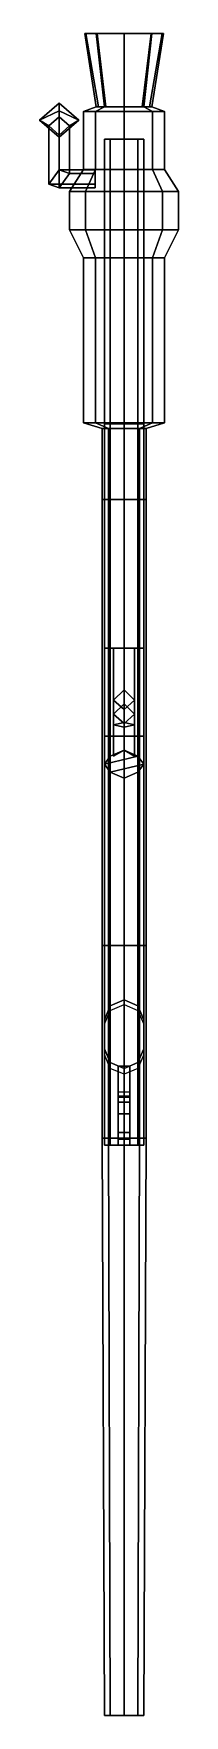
# Model space of a CAD drawing. Extents: x -0.7 to 0.5, y -15 to -0.5.
import ezdxf

# ---------------------------------------------------------------- set-up
doc = ezdxf.new("R2010")
doc.units = 0
doc.layers.add('PVG_M42', color=7, linetype='CONTINUOUS')

msp = doc.modelspace()

# ---------------------------------------------------------------- linework, layer by layer
at = {"layer": 'PVG_M42'}
for points in [[(-0.24, -0.52, 2.44), (-0.34, -0.52, 2.2), (-0.24, -1.15, 2.2), (-0.17, -1.15, 2.37)], [(-0.34, -0.52, 2.2), (-0.24, -0.52, 1.96), (-0.17, -1.15, 2.03), (-0.24, -1.15, 2.2)], [(-0.233, -0.52, 2.433), (-0.33, -0.52, 2.2), (-0.34, -0.52, 2.2), (-0.24, -0.52, 2.44)], [(-0.33, -0.52, 2.2), (-0.233, -0.52, 1.967), (-0.24, -0.52, 1.96), (-0.34, -0.52, 2.2)], [(-0.33, -0.52, 2.2), (-0.233, -0.52, 2.433), (-0.156, -1.15, 2.356), (-0.22, -1.15, 2.2)], [(-0.233, -0.52, 1.967), (-0.33, -0.52, 2.2), (-0.22, -1.15, 2.2), (-0.156, -1.15, 2.044)], [(0, -0.52, 2.54), (-0.24, -0.52, 2.44), (-0.17, -1.15, 2.37), (0, -1.15, 2.44)], [(-0.24, -0.52, 1.96), (0, -0.52, 1.86), (0, -1.15, 1.96), (-0.17, -1.15, 2.03)], [(0, -0.52, 2.53), (-0.233, -0.52, 2.433), (-0.24, -0.52, 2.44), (0, -0.52, 2.54)], [(-0.233, -0.52, 1.967), (0, -0.52, 1.87), (0, -0.52, 1.86), (-0.24, -0.52, 1.96)], [(-0.233, -0.52, 2.433), (0, -0.52, 2.53), (0, -1.15, 2.42), (-0.156, -1.15, 2.356)], [(0, -0.52, 1.87), (-0.233, -0.52, 1.967), (-0.156, -1.15, 2.044), (0, -1.15, 1.98)], [(0, -0.52, 2.53), (0.233, -0.52, 2.433), (0.156, -1.15, 2.356), (0, -1.15, 2.42)], [(0.233, -0.52, 1.967), (0, -0.52, 1.87), (0, -1.15, 1.98), (0.156, -1.15, 2.044)], [(0.24, -0.52, 2.44), (0, -0.52, 2.54), (0, -1.15, 2.44), (0.17, -1.15, 2.37)], [(0, -0.52, 1.86), (0.24, -0.52, 1.96), (0.17, -1.15, 2.03), (0, -1.15, 1.96)], [(0, -0.52, 1.87), (0.233, -0.52, 1.967), (0.24, -0.52, 1.96), (0, -0.52, 1.86)], [(0.233, -0.52, 2.433), (0, -0.52, 2.53), (0, -0.52, 2.54), (0.24, -0.52, 2.44)], [(0.233, -0.52, 2.433), (0.33, -0.52, 2.2), (0.22, -1.15, 2.2), (0.156, -1.15, 2.356)], [(0.33, -0.52, 2.2), (0.233, -0.52, 1.967), (0.156, -1.15, 2.044), (0.22, -1.15, 2.2)], [(0.34, -0.52, 2.2), (0.24, -0.52, 2.44), (0.17, -1.15, 2.37), (0.24, -1.15, 2.2)], [(0.24, -0.52, 1.96), (0.34, -0.52, 2.2), (0.24, -1.15, 2.2), (0.17, -1.15, 2.03)], [(0.233, -0.52, 1.967), (0.33, -0.52, 2.2), (0.34, -0.52, 2.2), (0.24, -0.52, 1.96)], [(0.33, -0.52, 2.2), (0.233, -0.52, 2.433), (0.24, -0.52, 2.44), (0.34, -0.52, 2.2)], [(-0.56, -1.118, 3.08), (-0.73, -1.265, 3.165), (-0.56, -1.185, 3.303)], [(-0.56, -1.237, 3.033), (-0.65, -1.315, 3.078), (-0.73, -1.265, 3.165), (-0.56, -1.118, 3.08)], [(-0.39, -1.265, 3.165), (-0.56, -1.118, 3.08), (-0.56, -1.185, 3.303)], [(-0.47, -1.315, 3.078), (-0.56, -1.237, 3.033), (-0.56, -1.118, 3.08), (-0.39, -1.265, 3.165)], [(-0.17, -1.15, 2.37), (-0.24, -1.15, 2.2), (-0.35, -1.19, 2.2), (-0.247, -1.19, 2.447)], [(-0.24, -1.15, 2.2), (-0.17, -1.15, 2.03), (-0.247, -1.19, 1.953), (-0.35, -1.19, 2.2)], [(0, -1.15, 2.44), (-0.17, -1.15, 2.37), (-0.247, -1.19, 2.447), (0, -1.19, 2.55)], [(-0.17, -1.15, 2.03), (0, -1.15, 1.96), (0, -1.19, 1.85), (-0.247, -1.19, 1.953)], [(0.17, -1.15, 2.37), (0, -1.15, 2.44), (0, -1.19, 2.55), (0.247, -1.19, 2.447)], [(0, -1.15, 1.96), (0.17, -1.15, 2.03), (0.247, -1.19, 1.953), (0, -1.19, 1.85)], [(0.24, -1.15, 2.2), (0.17, -1.15, 2.37), (0.247, -1.19, 2.447), (0.35, -1.19, 2.2)], [(0.17, -1.15, 2.03), (0.24, -1.15, 2.2), (0.35, -1.19, 2.2), (0.247, -1.19, 1.953)], [(-0.73, -1.265, 3.165), (-0.56, -1.412, 3.25), (-0.56, -1.185, 3.303)], [(-0.65, -1.315, 3.078), (-0.56, -1.393, 3.123), (-0.56, -1.412, 3.25), (-0.73, -1.265, 3.165)], [(-0.56, -1.692, 2.245), (-0.65, -1.815, 2.212), (-0.65, -1.315, 3.078), (-0.56, -1.237, 3.033)], [(-0.56, -1.412, 3.25), (-0.39, -1.265, 3.165), (-0.56, -1.185, 3.303)], [(-0.47, -1.725, 2.368), (-0.56, -1.692, 2.245), (-0.56, -1.237, 3.033), (-0.47, -1.315, 3.078)], [(-0.56, -1.393, 3.123), (-0.47, -1.315, 3.078), (-0.39, -1.265, 3.165), (-0.56, -1.412, 3.25)], [(-0.247, -1.19, 2.447), (-0.35, -1.19, 2.2), (-0.35, -1.69, 2.2), (-0.247, -1.69, 2.447)], [(-0.35, -1.19, 2.2), (-0.247, -1.19, 1.953), (-0.247, -1.69, 1.953), (-0.35, -1.69, 2.2)], [(0, -1.19, 2.55), (-0.247, -1.19, 2.447), (-0.247, -1.69, 2.447), (0, -1.69, 2.55)], [(-0.247, -1.19, 1.953), (0, -1.19, 1.85), (0, -1.69, 1.85), (-0.247, -1.69, 1.953)], [(0.247, -1.19, 2.447), (0, -1.19, 2.55), (0, -1.69, 2.55), (0.247, -1.69, 2.447)], [(0, -1.19, 1.85), (0.247, -1.19, 1.953), (0.247, -1.69, 1.953), (0, -1.69, 1.85)], [(0.35, -1.19, 2.2), (0.247, -1.19, 2.447), (0.247, -1.69, 2.447), (0.35, -1.69, 2.2)], [(0.247, -1.19, 1.953), (0.35, -1.19, 2.2), (0.35, -1.69, 2.2), (0.247, -1.69, 1.953)], [(-0.65, -1.815, 2.212), (-0.56, -1.848, 2.335), (-0.56, -1.393, 3.123), (-0.65, -1.315, 3.078)], [(-0.56, -1.848, 2.335), (-0.47, -1.725, 2.368), (-0.47, -1.315, 3.078), (-0.56, -1.393, 3.123)], [(-0.17, -3.88, 1.78), (-0.12, -3.88, 1.82), (-0.12, -1.43, 1.82), (-0.17, -1.43, 1.78)], [(-0.12, -3.88, 1.74), (-0.17, -3.88, 1.78), (-0.17, -1.43, 1.78), (-0.12, -1.43, 1.74)], [(0.17, -1.43, 1.78), (-0.12, -1.43, 1.74), (-0.17, -1.43, 1.78), (0.12, -1.43, 1.82)], [(0.12, -1.43, 1.82), (-0.17, -1.43, 1.78), (-0.12, -1.43, 1.82), (0, -1.43, 1.85)], [(-0.12, -3.88, 1.82), (0, -3.88, 1.85), (0, -1.43, 1.85), (-0.12, -1.43, 1.82)], [(0, -3.88, 1.7), (-0.12, -3.88, 1.74), (-0.12, -1.43, 1.74), (0, -1.43, 1.7)], [(0.12, -1.43, 1.74), (0, -1.43, 1.7), (-0.12, -1.43, 1.74), (0.17, -1.43, 1.78)], [(0, -3.88, 1.85), (0.12, -3.88, 1.82), (0.12, -1.43, 1.82), (0, -1.43, 1.85)], [(0.12, -3.88, 1.74), (0, -3.88, 1.7), (0, -1.43, 1.7), (0.12, -1.43, 1.74)], [(0.12, -3.88, 1.82), (0.17, -3.88, 1.78), (0.17, -1.43, 1.78), (0.12, -1.43, 1.82)], [(0.17, -3.88, 1.78), (0.12, -3.88, 1.74), (0.12, -1.43, 1.74), (0.17, -1.43, 1.78)], [(-0.25, -1.692, 2.245), (-0.25, -1.815, 2.212), (-0.65, -1.815, 2.212), (-0.56, -1.692, 2.245)], [(-0.25, -1.725, 2.368), (-0.25, -1.692, 2.245), (-0.56, -1.692, 2.245), (-0.47, -1.725, 2.368)], [(-0.25, -1.848, 2.335), (-0.25, -1.725, 2.368), (-0.47, -1.725, 2.368), (-0.56, -1.848, 2.335)], [(-0.332, -1.88, 1.868), (-0.47, -1.88, 2.2), (-0.35, -1.69, 2.2), (-0.247, -1.69, 1.953)], [(-0.47, -1.88, 2.2), (-0.332, -1.88, 2.532), (-0.247, -1.69, 2.447), (-0.35, -1.69, 2.2)], [(0, -1.88, 1.73), (-0.332, -1.88, 1.868), (-0.247, -1.69, 1.953), (0, -1.69, 1.85)], [(-0.332, -1.88, 2.532), (0, -1.88, 2.67), (0, -1.69, 2.55), (-0.247, -1.69, 2.447)], [(0.332, -1.88, 1.868), (0, -1.88, 1.73), (0, -1.69, 1.85), (0.247, -1.69, 1.953)], [(0, -1.88, 2.67), (0.332, -1.88, 2.532), (0.247, -1.69, 2.447), (0, -1.69, 2.55)], [(0.47, -1.88, 2.2), (0.332, -1.88, 1.868), (0.247, -1.69, 1.953), (0.35, -1.69, 2.2)], [(0.332, -1.88, 2.532), (0.47, -1.88, 2.2), (0.35, -1.69, 2.2), (0.247, -1.69, 2.447)], [(-0.25, -1.815, 2.212), (-0.25, -1.848, 2.335), (-0.56, -1.848, 2.335), (-0.65, -1.815, 2.212)], [(-0.332, -1.88, 2.532), (-0.47, -1.88, 2.2), (-0.47, -2.21, 2.2), (-0.332, -2.21, 2.532)], [(-0.47, -1.88, 2.2), (-0.332, -1.88, 1.868), (-0.332, -2.21, 1.868), (-0.47, -2.21, 2.2)], [(0, -1.88, 2.67), (-0.332, -1.88, 2.532), (-0.332, -2.21, 2.532), (0, -2.21, 2.67)], [(-0.332, -1.88, 1.868), (0, -1.88, 1.73), (0, -2.21, 1.73), (-0.332, -2.21, 1.868)], [(0.332, -1.88, 2.532), (0, -1.88, 2.67), (0, -2.21, 2.67), (0.332, -2.21, 2.532)], [(0, -1.88, 1.73), (0.332, -1.88, 1.868), (0.332, -2.21, 1.868), (0, -2.21, 1.73)], [(0.47, -1.88, 2.2), (0.332, -1.88, 2.532), (0.332, -2.21, 2.532), (0.47, -2.21, 2.2)], [(0.332, -1.88, 1.868), (0.47, -1.88, 2.2), (0.47, -2.21, 2.2), (0.332, -2.21, 1.868)], [(-0.332, -2.21, 2.532), (-0.47, -2.21, 2.2), (-0.35, -2.45, 2.2), (-0.247, -2.45, 2.447)], [(-0.47, -2.21, 2.2), (-0.332, -2.21, 1.868), (-0.247, -2.45, 1.953), (-0.35, -2.45, 2.2)], [(0, -2.21, 2.67), (-0.332, -2.21, 2.532), (-0.247, -2.45, 2.447), (0, -2.45, 2.55)], [(-0.332, -2.21, 1.868), (0, -2.21, 1.73), (0, -2.45, 1.85), (-0.247, -2.45, 1.953)], [(0.332, -2.21, 2.532), (0, -2.21, 2.67), (0, -2.45, 2.55), (0.247, -2.45, 2.447)], [(0, -2.21, 1.73), (0.332, -2.21, 1.868), (0.247, -2.45, 1.953), (0, -2.45, 1.85)], [(0.47, -2.21, 2.2), (0.332, -2.21, 2.532), (0.247, -2.45, 2.447), (0.35, -2.45, 2.2)], [(0.332, -2.21, 1.868), (0.47, -2.21, 2.2), (0.35, -2.45, 2.2), (0.247, -2.45, 1.953)], [(-0.247, -2.45, 2.447), (-0.35, -2.45, 2.2), (-0.35, -3.87, 2.2), (-0.247, -3.87, 2.447)], [(-0.35, -2.45, 2.2), (-0.247, -2.45, 1.953), (-0.247, -3.87, 1.953), (-0.35, -3.87, 2.2)], [(0, -2.45, 2.55), (-0.247, -2.45, 2.447), (-0.247, -3.87, 2.447), (0, -3.87, 2.55)], [(-0.247, -2.45, 1.953), (0, -2.45, 1.85), (0, -3.87, 1.85), (-0.247, -3.87, 1.953)], [(0.247, -2.45, 2.447), (0, -2.45, 2.55), (0, -3.87, 2.55), (0.247, -3.87, 2.447)], [(0, -2.45, 1.85), (0.247, -2.45, 1.953), (0.247, -3.87, 1.953), (0, -3.87, 1.85)], [(0.35, -2.45, 2.2), (0.247, -2.45, 2.447), (0.247, -3.87, 2.447), (0.35, -3.87, 2.2)], [(0.247, -2.45, 1.953), (0.35, -2.45, 2.2), (0.35, -3.87, 2.2), (0.247, -3.87, 1.953)], [(-0.134, -3.92, 2.066), (-0.19, -3.92, 2.2), (-0.35, -3.87, 2.2), (-0.247, -3.87, 1.953)], [(-0.19, -3.92, 2.2), (-0.134, -3.92, 2.334), (-0.247, -3.87, 2.447), (-0.35, -3.87, 2.2)], [(0, -3.92, 2.01), (-0.134, -3.92, 2.066), (-0.247, -3.87, 1.953), (0, -3.87, 1.85)], [(-0.134, -3.92, 2.334), (0, -3.92, 2.39), (0, -3.87, 2.55), (-0.247, -3.87, 2.447)], [(-0.12, -5.81, 1.74), (-0.17, -5.81, 1.78), (-0.17, -3.88, 1.78), (-0.12, -3.88, 1.74)], [(-0.17, -5.81, 1.78), (-0.12, -5.81, 1.82), (-0.12, -3.88, 1.82), (-0.17, -3.88, 1.78)], [(0, -5.81, 1.7), (-0.12, -5.81, 1.74), (-0.12, -3.88, 1.74), (0, -3.88, 1.7)], [(-0.12, -5.81, 1.82), (0, -5.81, 1.85), (0, -3.88, 1.85), (-0.12, -3.88, 1.82)], [(0.134, -3.92, 2.066), (0, -3.92, 2.01), (0, -3.87, 1.85), (0.247, -3.87, 1.953)], [(0, -3.92, 2.39), (0.134, -3.92, 2.334), (0.247, -3.87, 2.447), (0, -3.87, 2.55)], [(0.12, -5.81, 1.74), (0, -5.81, 1.7), (0, -3.88, 1.7), (0.12, -3.88, 1.74)], [(0, -5.81, 1.85), (0.12, -5.81, 1.82), (0.12, -3.88, 1.82), (0, -3.88, 1.85)], [(0.17, -5.81, 1.78), (0.12, -5.81, 1.74), (0.12, -3.88, 1.74), (0.17, -3.88, 1.78)], [(0.12, -5.81, 1.82), (0.17, -5.81, 1.78), (0.17, -3.88, 1.78), (0.12, -3.88, 1.82)], [(0.19, -3.92, 2.2), (0.134, -3.92, 2.066), (0.247, -3.87, 1.953), (0.35, -3.87, 2.2)], [(0.134, -3.92, 2.334), (0.19, -3.92, 2.2), (0.35, -3.87, 2.2), (0.247, -3.87, 2.447)], [(-0.134, -3.92, 2.334), (-0.19, -3.92, 2.2), (-0.19, -4.53, 2.2), (-0.134, -4.53, 2.334)], [(-0.19, -3.92, 2.2), (-0.134, -3.92, 2.066), (-0.134, -4.53, 2.066), (-0.19, -4.53, 2.2)], [(0, -3.92, 2.39), (-0.134, -3.92, 2.334), (-0.134, -4.53, 2.334), (0, -4.53, 2.39)], [(-0.134, -3.92, 2.066), (0, -3.92, 2.01), (0, -4.53, 2.01), (-0.134, -4.53, 2.066)], [(0.134, -3.92, 2.334), (0, -3.92, 2.39), (0, -4.53, 2.39), (0.134, -4.53, 2.334)], [(0, -3.92, 2.01), (0.134, -3.92, 2.066), (0.134, -4.53, 2.066), (0, -4.53, 2.01)], [(0.19, -3.92, 2.2), (0.134, -3.92, 2.334), (0.134, -4.53, 2.334), (0.19, -4.53, 2.2)], [(0.134, -3.92, 2.066), (0.19, -3.92, 2.2), (0.19, -4.53, 2.2), (0.134, -4.53, 2.066)], [(-0.19, -4.53, 2.2), (-0.134, -4.53, 2.066), (-0.134, -8.37, 2.066), (-0.19, -8.37, 2.2)], [(-0.134, -4.53, 2.334), (-0.19, -4.53, 2.2), (-0.19, -8.37, 2.2), (-0.134, -8.37, 2.334)], [(0, -4.53, 2.39), (-0.134, -4.53, 2.334), (-0.134, -8.37, 2.334), (0, -8.37, 2.39)], [(-0.134, -4.53, 2.066), (0, -4.53, 2.01), (0, -8.37, 2.01), (-0.134, -8.37, 2.066)], [(0.134, -4.53, 2.334), (0, -4.53, 2.39), (0, -8.37, 2.39), (0.134, -8.37, 2.334)], [(0, -4.53, 2.01), (0.134, -4.53, 2.066), (0.134, -8.37, 2.066), (0, -8.37, 2.01)], [(0.134, -4.53, 2.066), (0.19, -4.53, 2.2), (0.19, -8.37, 2.2), (0.134, -8.37, 2.066)], [(0.19, -4.53, 2.2), (0.134, -4.53, 2.334), (0.134, -8.37, 2.334), (0.19, -8.37, 2.2)], [(-0.12, -5.81, 1.82), (-0.17, -5.81, 1.78), (-0.17, -6.57, 1.84), (-0.12, -6.57, 1.96)], [(-0.17, -5.81, 1.78), (-0.12, -5.81, 1.74), (-0.12, -6.57, 1.72), (-0.17, -6.57, 1.84)], [(0, -5.81, 1.85), (-0.12, -5.81, 1.82), (-0.12, -6.57, 1.96), (0, -6.57, 2.01)], [(-0.12, -5.81, 1.74), (0, -5.81, 1.7), (0, -6.57, 1.67), (-0.12, -6.57, 1.72)], [(0, -6.17, 1.37), (-0.09, -6.26, 1.42), (-0.09, -5.81, 1.78), (0, -5.81, 1.7)], [(-0.09, -6.26, 1.42), (0, -6.34, 1.46), (0, -5.81, 1.85), (-0.09, -5.81, 1.78)], [(0.12, -5.81, 1.82), (0, -5.81, 1.85), (0, -6.57, 2.01), (0.12, -6.57, 1.96)], [(0, -5.81, 1.7), (0.12, -5.81, 1.74), (0.12, -6.57, 1.72), (0, -6.57, 1.67)], [(0.09, -6.26, 1.42), (0, -6.17, 1.37), (0, -5.81, 1.7), (0.09, -5.81, 1.78)], [(0, -6.34, 1.46), (0.09, -6.26, 1.42), (0.09, -5.81, 1.78), (0, -5.81, 1.85)], [(0.17, -5.81, 1.78), (0.12, -5.81, 1.82), (0.12, -6.57, 1.96), (0.17, -6.57, 1.84)], [(0.12, -5.81, 1.74), (0.17, -5.81, 1.78), (0.17, -6.57, 1.84), (0.12, -6.57, 1.72)], [(0, -6.29, 0.77), (-0.09, -6.38, 0.77), (-0.09, -6.26, 1.42), (0, -6.17, 1.37)], [(0.09, -6.38, 0.77), (0, -6.29, 0.77), (0, -6.17, 1.37), (0.09, -6.26, 1.42)], [(-0.09, -6.38, 0.77), (0, -6.46, 0.78), (0, -6.34, 1.46), (-0.09, -6.26, 1.42)], [(0, -6.45, 0.59), (-0.09, -6.47, 0.68), (-0.09, -6.38, 0.77), (0, -6.29, 0.77)], [(0, -6.46, 0.78), (0.09, -6.38, 0.77), (0.09, -6.26, 1.42), (0, -6.34, 1.46)], [(0.09, -6.47, 0.68), (0, -6.45, 0.59), (0, -6.29, 0.77), (0.09, -6.38, 0.77)], [(-0.09, -6.47, 0.68), (0, -6.49, 0.77), (0, -6.46, 0.78), (-0.09, -6.38, 0.77)], [(-0.09, -6.47, 0.68), (0, -6.45, 0.59), (0, -6.69, 0.59), (-0.09, -6.74, 0.68)], [(0, -6.49, 0.77), (-0.09, -6.47, 0.68), (-0.09, -6.74, 0.68), (0, -6.69, 0.77)], [(0, -6.49, 0.77), (0.09, -6.47, 0.68), (0.09, -6.38, 0.77), (0, -6.46, 0.78)], [(0, -6.45, 0.59), (0.09, -6.47, 0.68), (0.09, -6.74, 0.68), (0, -6.69, 0.59)], [(0.09, -6.47, 0.68), (0, -6.49, 0.77), (0, -6.69, 0.77), (0.09, -6.74, 0.68)], [(-0.12, -6.57, 1.96), (-0.17, -6.57, 1.84), (-0.17, -10.09, 1.84), (-0.12, -10.09, 1.96)], [(-0.17, -6.57, 1.84), (-0.12, -6.57, 1.72), (-0.12, -10.09, 1.72), (-0.17, -10.09, 1.84)], [(0, -6.57, 2.01), (-0.12, -6.57, 1.96), (-0.12, -10.09, 1.96), (0, -10.09, 2.01)], [(-0.12, -6.57, 1.72), (0, -6.57, 1.67), (0, -10.09, 1.67), (-0.12, -10.09, 1.72)], [(0.12, -6.57, 1.96), (0, -6.57, 2.01), (0, -10.09, 2.01), (0.12, -10.09, 1.96)], [(0, -6.57, 1.67), (0.12, -6.57, 1.72), (0.12, -10.09, 1.72), (0, -10.09, 1.67)], [(0.17, -6.57, 1.84), (0.12, -6.57, 1.96), (0.12, -10.09, 1.96), (0.17, -10.09, 1.84)], [(0.12, -6.57, 1.72), (0.17, -6.57, 1.84), (0.17, -10.09, 1.84), (0.12, -10.09, 1.72)], [(0.12, -6.74, 0.59), (-0.17, -6.81, 0.59), (-0.12, -6.74, 0.59), (0, -6.69, 0.59)], [(-0.12, -6.74, 0.59), (-0.17, -6.81, 0.59), (-0.17, -6.81, 1.84), (-0.12, -6.74, 1.72)], [(0.17, -6.81, 0.59), (-0.12, -6.88, 0.59), (-0.17, -6.81, 0.59), (0.12, -6.74, 0.59)], [(0, -6.69, 0.59), (-0.12, -6.74, 0.59), (-0.12, -6.74, 1.72), (0, -6.69, 1.67)], [(0.12, -6.74, 0.59), (0, -6.69, 0.59), (0, -6.69, 1.67), (0.12, -6.74, 1.72)], [(0.17, -6.81, 0.59), (0.12, -6.74, 0.59), (0.12, -6.74, 1.72), (0.17, -6.81, 1.84)], [(-0.17, -6.81, 0.59), (-0.12, -6.88, 0.59), (-0.12, -6.88, 1.72), (-0.17, -6.81, 1.84)], [(0.12, -6.88, 0.59), (0, -6.93, 0.59), (-0.12, -6.88, 0.59), (0.17, -6.81, 0.59)], [(-0.12, -6.88, 0.59), (0, -6.93, 0.59), (0, -6.93, 1.67), (-0.12, -6.88, 1.72)], [(0, -6.93, 0.59), (0.12, -6.88, 0.59), (0.12, -6.88, 1.72), (0, -6.93, 1.67)], [(0.12, -6.88, 0.59), (0.17, -6.81, 0.59), (0.17, -6.81, 1.84), (0.12, -6.88, 1.72)], [(-0.134, -8.37, 2.334), (-0.19, -8.37, 2.2), (-0.19, -10.03, 2.2), (-0.134, -10.03, 2.334)], [(-0.19, -8.37, 2.2), (-0.134, -8.37, 2.066), (-0.134, -10.03, 2.066), (-0.19, -10.03, 2.2)], [(0, -8.37, 2.39), (-0.134, -8.37, 2.334), (-0.134, -10.03, 2.334), (0, -10.03, 2.39)], [(-0.134, -8.37, 2.066), (0, -8.37, 2.01), (0, -10.03, 2.01), (-0.134, -10.03, 2.066)], [(0.134, -8.37, 2.334), (0, -8.37, 2.39), (0, -10.03, 2.39), (0.134, -10.03, 2.334)], [(0, -8.37, 2.01), (0.134, -8.37, 2.066), (0.134, -10.03, 2.066), (0, -10.03, 2.01)], [(0.19, -8.37, 2.2), (0.134, -8.37, 2.334), (0.134, -10.03, 2.334), (0.19, -10.03, 2.2)], [(0.134, -8.37, 2.066), (0.19, -8.37, 2.2), (0.19, -10.03, 2.2), (0.134, -10.03, 2.066)], [(-0.12, -8.89, 0.61), (-0.17, -9.01, 0.61), (-0.17, -9.05, 1.84), (-0.12, -8.93, 1.72)], [(-0.12, -8.89, 0.61), (-0.12, -9.38, 0.61), (-0.17, -9.26, 0.61), (-0.17, -9.01, 0.61)], [(0, -8.84, 0.61), (-0.12, -8.89, 0.61), (-0.12, -8.93, 1.72), (0, -8.88, 1.67)], [(0, -8.84, 0.61), (0, -9.43, 0.61), (-0.12, -9.38, 0.61), (-0.12, -8.89, 0.61)], [(0.12, -8.89, 0.61), (0, -8.84, 0.61), (0, -8.88, 1.67), (0.12, -8.93, 1.72)], [(0.12, -8.89, 0.61), (0.12, -9.38, 0.61), (0, -9.43, 0.61), (0, -8.84, 0.61)], [(0.17, -9.01, 0.61), (0.12, -8.89, 0.61), (0.12, -8.93, 1.72), (0.17, -9.05, 1.84)], [(0.17, -9.01, 0.61), (0.17, -9.26, 0.61), (0.12, -9.38, 0.61), (0.12, -8.89, 0.61)], [(-0.17, -9.01, 0.61), (-0.17, -9.26, 0.61), (-0.17, -9.31, 1.84), (-0.17, -9.05, 1.84)], [(0.17, -9.26, 0.61), (0.17, -9.01, 0.61), (0.17, -9.05, 1.84), (0.17, -9.31, 1.84)], [(-0.17, -9.26, 0.61), (-0.12, -9.38, 0.61), (-0.12, -9.43, 1.72), (-0.17, -9.31, 1.84)], [(0.12, -9.38, 0.61), (0.17, -9.26, 0.61), (0.17, -9.31, 1.84), (0.12, -9.43, 1.72)], [(-0.12, -9.38, 0.61), (0, -9.43, 0.61), (0, -9.48, 1.67), (-0.12, -9.43, 1.72)], [(-0.05, -9.41, 1.37), (-0.05, -9.41, 1.32), (-0.05, -9.82, 1.32), (-0.05, -9.82, 1.37)], [(0.05, -9.82, 1.37), (0.05, -9.41, 1.37), (-0.05, -9.41, 1.37), (-0.05, -9.82, 1.37)], [(-0.05, -9.82, 1.32), (-0.05, -9.41, 1.32), (0.05, -9.41, 1.32), (0.05, -9.82, 1.32)], [(0, -9.43, 0.61), (0.12, -9.38, 0.61), (0.12, -9.43, 1.72), (0, -9.48, 1.67)], [(0.05, -9.82, 1.32), (0.05, -9.41, 1.32), (0.05, -9.41, 1.37), (0.05, -9.82, 1.37)], [(0.05, -9.63, 1.72), (0.05, -9.67, 1.5), (-0.05, -9.67, 1.5), (-0.05, -9.63, 1.72)], [(-0.05, -9.67, 1.5), (-0.05, -9.72, 1.5), (-0.05, -9.68, 1.72), (-0.05, -9.63, 1.72)], [(0.05, -9.67, 1.5), (0.05, -9.72, 1.5), (-0.05, -9.72, 1.5), (-0.05, -9.67, 1.5)], [(-0.05, -9.68, 1.72), (-0.05, -9.72, 1.5), (0.05, -9.72, 1.5), (0.05, -9.68, 1.72)], [(0.05, -9.68, 1.72), (0.05, -9.72, 1.5), (0.05, -9.67, 1.5), (0.05, -9.63, 1.72)], [(-0.05, -10.03, 1.4), (-0.05, -9.82, 1.32), (0.05, -9.82, 1.32), (0.05, -10.03, 1.4)], [(-0.05, -9.82, 1.37), (-0.05, -9.82, 1.32), (-0.05, -10.03, 1.4), (-0.05, -9.98, 1.41)], [(0.05, -9.98, 1.41), (0.05, -9.82, 1.37), (-0.05, -9.82, 1.37), (-0.05, -9.98, 1.41)], [(0.05, -10.03, 1.4), (0.05, -9.82, 1.32), (0.05, -9.82, 1.37), (0.05, -9.98, 1.41)], [(-0.05, -9.98, 1.41), (-0.05, -10.03, 1.4), (-0.05, -10.09, 1.72), (-0.05, -10.04, 1.72)], [(0.05, -10.04, 1.72), (0.05, -9.98, 1.41), (-0.05, -9.98, 1.41), (-0.05, -10.04, 1.72)], [(0.05, -10.09, 1.72), (0.05, -10.03, 1.4), (0.05, -9.98, 1.41), (0.05, -10.04, 1.72)], [(-0.12, -15, 2.08), (-0.17, -15, 2.2), (-0.19, -10.03, 2.2), (-0.134, -10.03, 2.066)], [(-0.17, -15, 2.2), (-0.12, -15, 2.32), (-0.134, -10.03, 2.334), (-0.19, -10.03, 2.2)], [(-0.12, -10.09, 1.72), (0.17, -10.09, 1.84), (0.12, -10.09, 1.96), (-0.17, -10.09, 1.84)], [(-0.17, -10.09, 1.84), (0.12, -10.09, 1.96), (0, -10.09, 2.01), (-0.12, -10.09, 1.96)], [(0, -15, 2.03), (-0.12, -15, 2.08), (-0.134, -10.03, 2.066), (0, -10.03, 2.01)], [(-0.12, -15, 2.32), (0, -15, 2.37), (0, -10.03, 2.39), (-0.134, -10.03, 2.334)], [(0, -10.09, 1.67), (0.12, -10.09, 1.72), (0.17, -10.09, 1.84), (-0.12, -10.09, 1.72)], [(-0.05, -10.09, 1.72), (-0.05, -10.03, 1.4), (0.05, -10.03, 1.4), (0.05, -10.09, 1.72)], [(0.12, -15, 2.08), (0, -15, 2.03), (0, -10.03, 2.01), (0.134, -10.03, 2.066)], [(0, -15, 2.37), (0.12, -15, 2.32), (0.134, -10.03, 2.334), (0, -10.03, 2.39)], [(0.17, -15, 2.2), (0.12, -15, 2.08), (0.134, -10.03, 2.066), (0.19, -10.03, 2.2)], [(0.12, -15, 2.32), (0.17, -15, 2.2), (0.19, -10.03, 2.2), (0.134, -10.03, 2.334)], [(-0.17, -15, 2.2), (0.12, -15, 2.32), (0, -15, 2.37), (-0.12, -15, 2.32)], [(-0.12, -15, 2.08), (0.17, -15, 2.2), (0.12, -15, 2.32), (-0.17, -15, 2.2)], [(0, -15, 2.03), (0.12, -15, 2.08), (0.17, -15, 2.2), (-0.12, -15, 2.08)]]:
    msp.add_3dface(points, dxfattribs=at)

doc.saveas('drawing.dxf')
